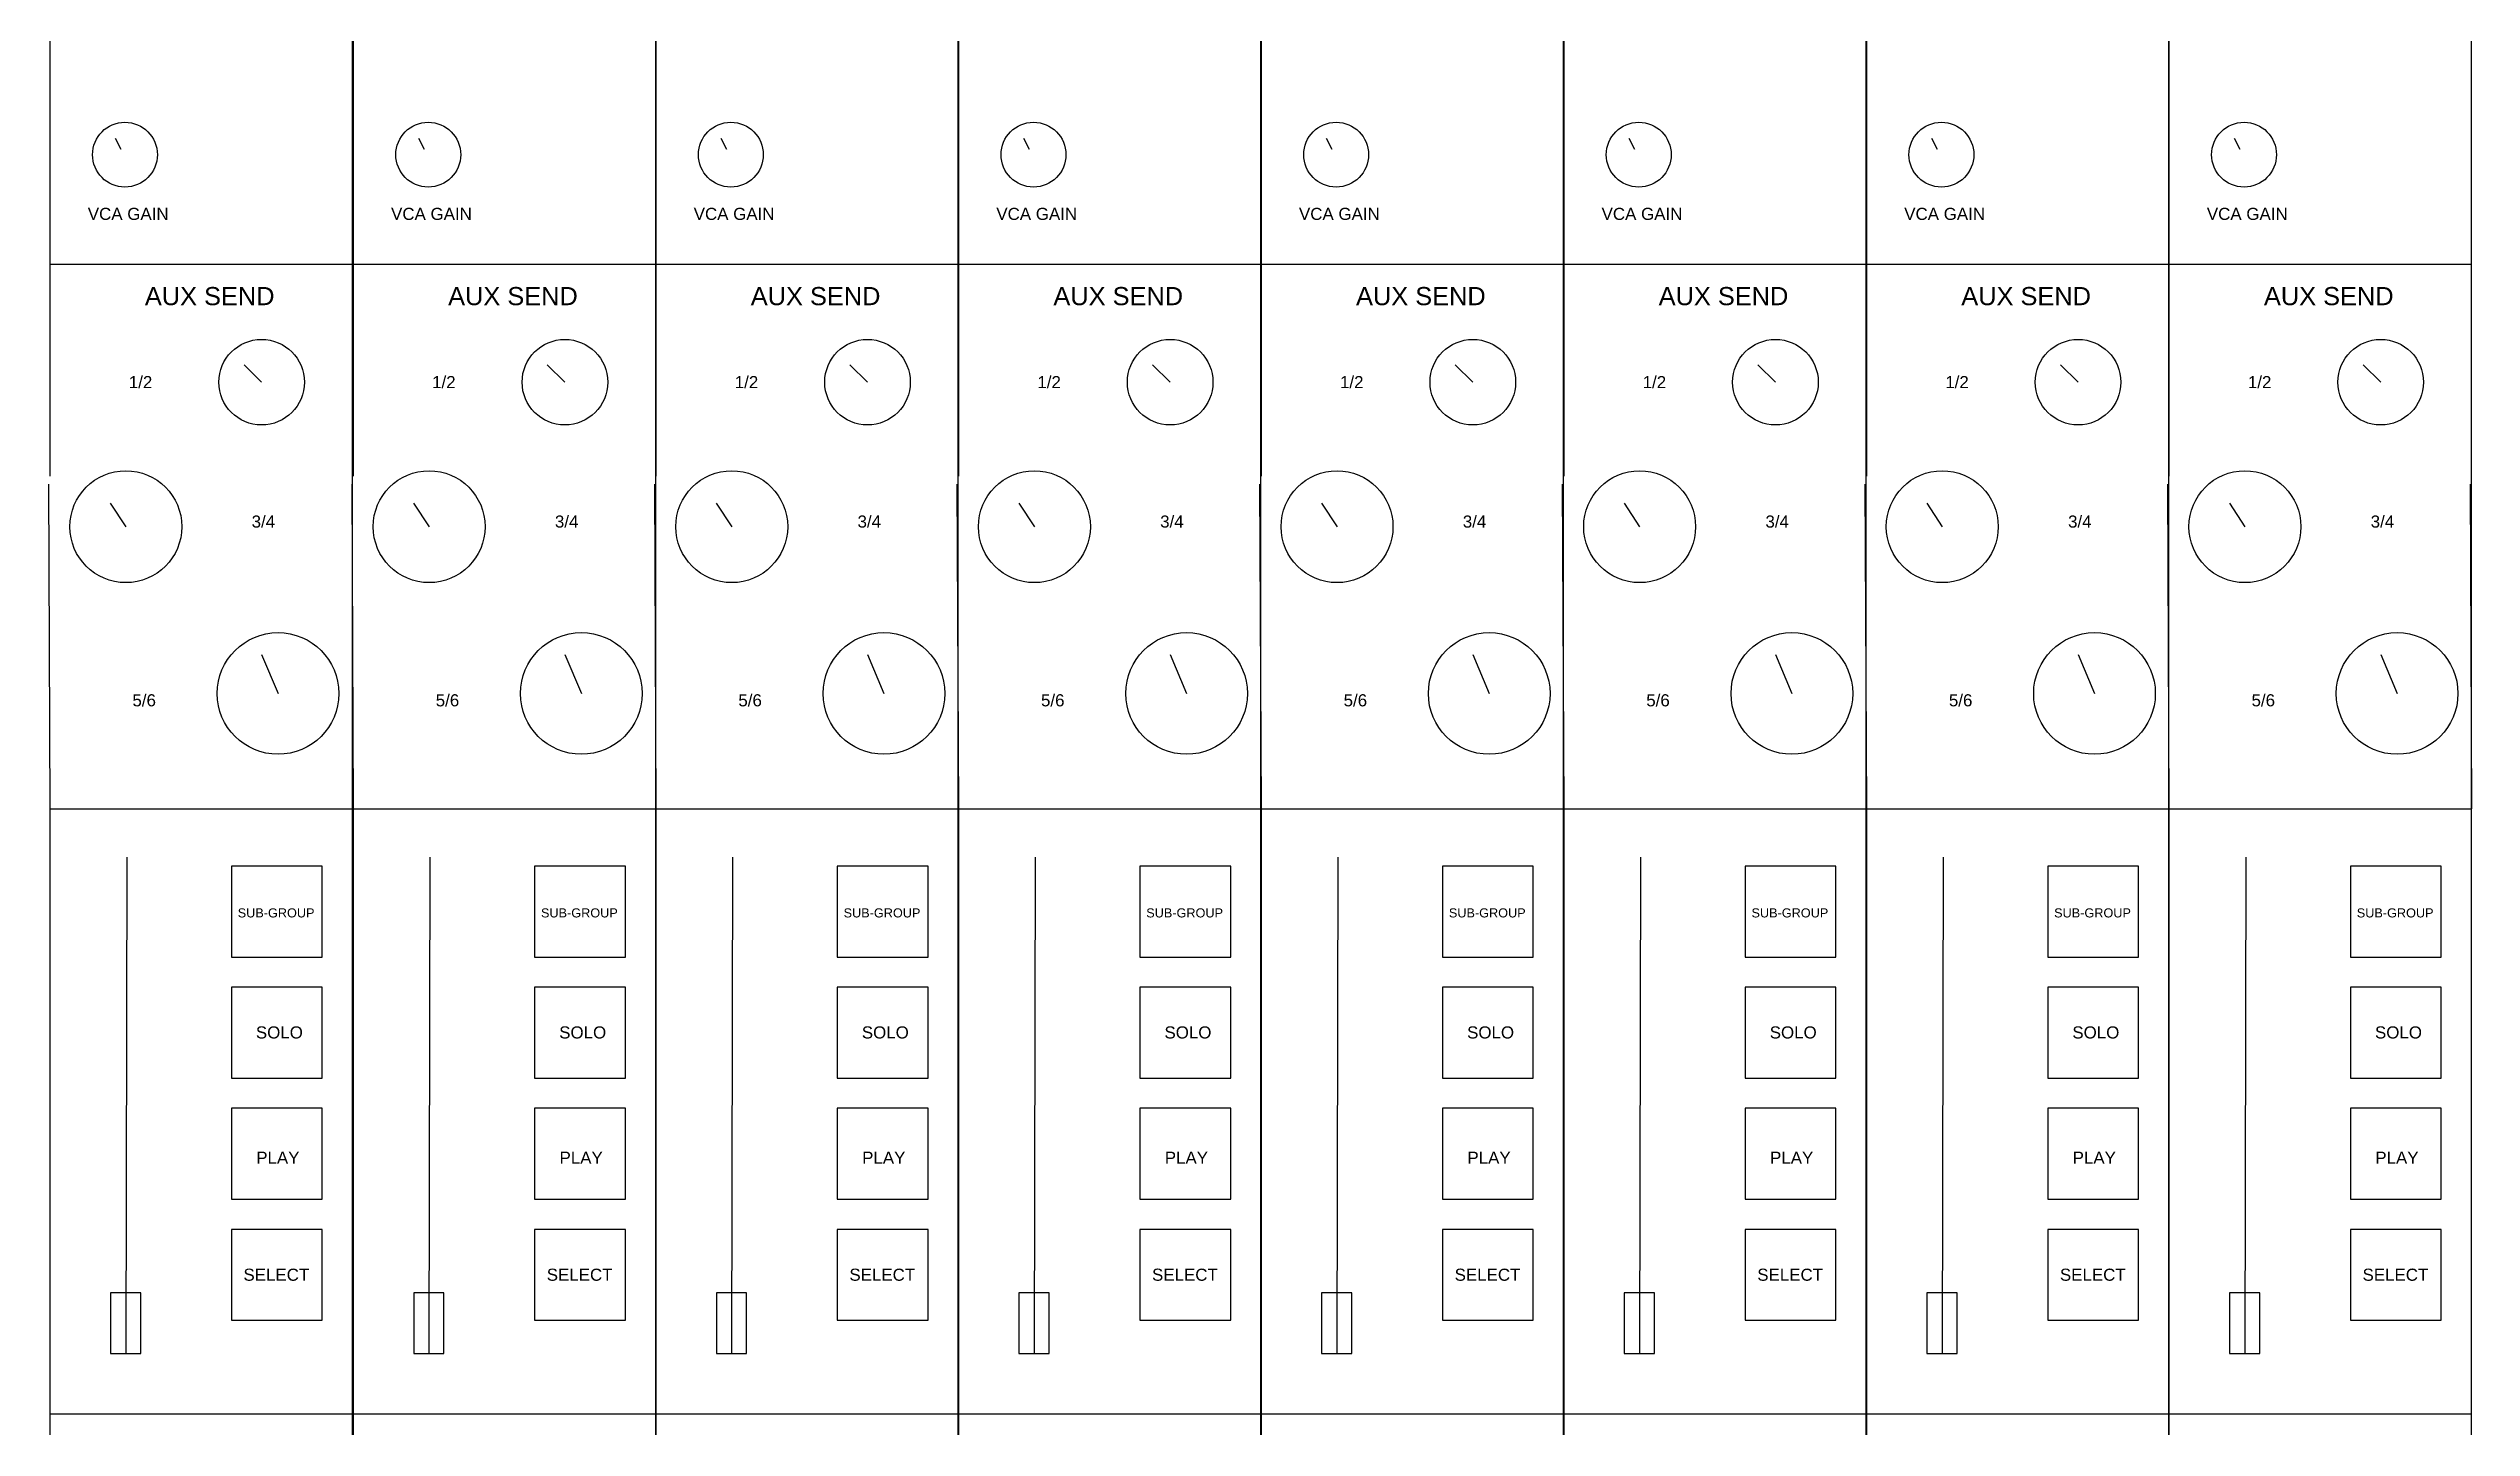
# Model space of a CAD drawing. Header units: inches. Extents: x -1200 to 6105, y -1104 to 2900.
# Drawn here: x -1200 to -400, y -646 to -190 of the extents above; entities that cross this region are included whole.
import ezdxf

# ---------------------------------------------------------------- set-up
doc = ezdxf.new("R2010")
doc.units = ezdxf.units.IN
doc.header["$MEASUREMENT"] = 0
doc.layers.get('0').update_dxf_attribs({"lineweight": 25, "true_color": 0xffffff})
doc.styles.add('textstyle220', font='')
doc.styles.add('textstyle221', font='')
doc.styles.add('textstyle222', font='')
doc.styles.add('textstyle223', font='')
doc.styles.add('textstyle224', font='')
doc.styles.add('textstyle225', font='')
doc.styles.add('textstyle226', font='')
doc.styles.add('textstyle227', font='')
doc.styles.add('textstyle236', font='')
doc.styles.add('textstyle237', font='')
doc.styles.add('textstyle238', font='')
doc.styles.add('textstyle239', font='')
doc.styles.add('textstyle240', font='')
doc.styles.add('textstyle241', font='')
doc.styles.add('textstyle242', font='')
doc.styles.add('textstyle243', font='')
doc.styles.add('textstyle252', font='')
doc.styles.add('textstyle253', font='')
doc.styles.add('textstyle254', font='')
doc.styles.add('textstyle255', font='')
doc.styles.add('textstyle256', font='')
doc.styles.add('textstyle257', font='')
doc.styles.add('textstyle258', font='')
doc.styles.add('textstyle259', font='')
doc.styles.add('textstyle395', font='')
doc.styles.add('textstyle396', font='')
doc.styles.add('textstyle397', font='')
doc.styles.add('textstyle398', font='')
doc.styles.add('textstyle399', font='')
doc.styles.add('textstyle400', font='')
doc.styles.add('textstyle401', font='')
doc.styles.add('textstyle402', font='')
doc.styles.add('textstyle411', font='')
doc.styles.add('textstyle412', font='')
doc.styles.add('textstyle413', font='')
doc.styles.add('textstyle414', font='')
doc.styles.add('textstyle415', font='')
doc.styles.add('textstyle416', font='')
doc.styles.add('textstyle417', font='')
doc.styles.add('textstyle418', font='')
doc.styles.add('textstyle427', font='')
doc.styles.add('textstyle428', font='')
doc.styles.add('textstyle429', font='')
doc.styles.add('textstyle430', font='')
doc.styles.add('textstyle431', font='')
doc.styles.add('textstyle432', font='')
doc.styles.add('textstyle433', font='')
doc.styles.add('textstyle434', font='')
doc.styles.add('textstyle443', font='')
doc.styles.add('textstyle444', font='')
doc.styles.add('textstyle445', font='')
doc.styles.add('textstyle446', font='')
doc.styles.add('textstyle447', font='')
doc.styles.add('textstyle448', font='')
doc.styles.add('textstyle449', font='')
doc.styles.add('textstyle450', font='')
doc.styles.add('textstyle507', font='')
doc.styles.add('textstyle508', font='')
doc.styles.add('textstyle509', font='')
doc.styles.add('textstyle510', font='')
doc.styles.add('textstyle511', font='')
doc.styles.add('textstyle512', font='')
doc.styles.add('textstyle513', font='')
doc.styles.add('textstyle514', font='')
doc.styles.add('textstyle575', font='')
doc.styles.add('textstyle576', font='')
doc.styles.add('textstyle577', font='')
doc.styles.add('textstyle578', font='')
doc.styles.add('textstyle579', font='')
doc.styles.add('textstyle580', font='')
doc.styles.add('textstyle581', font='')
doc.styles.add('textstyle582', font='')
doc.styles.get('textstyle220').set_extended_font_data('Liberation Sans')
doc.styles.get('textstyle221').set_extended_font_data('Liberation Sans')
doc.styles.get('textstyle222').set_extended_font_data('Liberation Sans')
doc.styles.get('textstyle223').set_extended_font_data('Liberation Sans')
doc.styles.get('textstyle224').set_extended_font_data('Liberation Sans')
doc.styles.get('textstyle225').set_extended_font_data('Liberation Sans')
doc.styles.get('textstyle226').set_extended_font_data('Liberation Sans')
doc.styles.get('textstyle227').set_extended_font_data('Liberation Sans')
doc.styles.get('textstyle236').set_extended_font_data('Liberation Sans')
doc.styles.get('textstyle237').set_extended_font_data('Liberation Sans')
doc.styles.get('textstyle238').set_extended_font_data('Liberation Sans')
doc.styles.get('textstyle239').set_extended_font_data('Liberation Sans')
doc.styles.get('textstyle240').set_extended_font_data('Liberation Sans')
doc.styles.get('textstyle241').set_extended_font_data('Liberation Sans')
doc.styles.get('textstyle242').set_extended_font_data('Liberation Sans')
doc.styles.get('textstyle243').set_extended_font_data('Liberation Sans')
doc.styles.get('textstyle252').set_extended_font_data('Liberation Sans')
doc.styles.get('textstyle253').set_extended_font_data('Liberation Sans')
doc.styles.get('textstyle254').set_extended_font_data('Liberation Sans')
doc.styles.get('textstyle255').set_extended_font_data('Liberation Sans')
doc.styles.get('textstyle256').set_extended_font_data('Liberation Sans')
doc.styles.get('textstyle257').set_extended_font_data('Liberation Sans')
doc.styles.get('textstyle258').set_extended_font_data('Liberation Sans')
doc.styles.get('textstyle259').set_extended_font_data('Liberation Sans')
doc.styles.get('textstyle395').set_extended_font_data('Liberation Sans')
doc.styles.get('textstyle396').set_extended_font_data('Liberation Sans')
doc.styles.get('textstyle397').set_extended_font_data('Liberation Sans')
doc.styles.get('textstyle398').set_extended_font_data('Liberation Sans')
doc.styles.get('textstyle399').set_extended_font_data('Liberation Sans')
doc.styles.get('textstyle400').set_extended_font_data('Liberation Sans')
doc.styles.get('textstyle401').set_extended_font_data('Liberation Sans')
doc.styles.get('textstyle402').set_extended_font_data('Liberation Sans')
doc.styles.get('textstyle411').set_extended_font_data('Liberation Sans')
doc.styles.get('textstyle412').set_extended_font_data('Liberation Sans')
doc.styles.get('textstyle413').set_extended_font_data('Liberation Sans')
doc.styles.get('textstyle414').set_extended_font_data('Liberation Sans')
doc.styles.get('textstyle415').set_extended_font_data('Liberation Sans')
doc.styles.get('textstyle416').set_extended_font_data('Liberation Sans')
doc.styles.get('textstyle417').set_extended_font_data('Liberation Sans')
doc.styles.get('textstyle418').set_extended_font_data('Liberation Sans')
doc.styles.get('textstyle427').set_extended_font_data('Liberation Sans')
doc.styles.get('textstyle428').set_extended_font_data('Liberation Sans')
doc.styles.get('textstyle429').set_extended_font_data('Liberation Sans')
doc.styles.get('textstyle430').set_extended_font_data('Liberation Sans')
doc.styles.get('textstyle431').set_extended_font_data('Liberation Sans')
doc.styles.get('textstyle432').set_extended_font_data('Liberation Sans')
doc.styles.get('textstyle433').set_extended_font_data('Liberation Sans')
doc.styles.get('textstyle434').set_extended_font_data('Liberation Sans')
doc.styles.get('textstyle443').set_extended_font_data('Liberation Sans')
doc.styles.get('textstyle444').set_extended_font_data('Liberation Sans')
doc.styles.get('textstyle445').set_extended_font_data('Liberation Sans')
doc.styles.get('textstyle446').set_extended_font_data('Liberation Sans')
doc.styles.get('textstyle447').set_extended_font_data('Liberation Sans')
doc.styles.get('textstyle448').set_extended_font_data('Liberation Sans')
doc.styles.get('textstyle449').set_extended_font_data('Liberation Sans')
doc.styles.get('textstyle450').set_extended_font_data('Liberation Sans')
doc.styles.get('textstyle507').set_extended_font_data('Liberation Sans')
doc.styles.get('textstyle508').set_extended_font_data('Liberation Sans')
doc.styles.get('textstyle509').set_extended_font_data('Liberation Sans')
doc.styles.get('textstyle510').set_extended_font_data('Liberation Sans')
doc.styles.get('textstyle511').set_extended_font_data('Liberation Sans')
doc.styles.get('textstyle512').set_extended_font_data('Liberation Sans')
doc.styles.get('textstyle513').set_extended_font_data('Liberation Sans')
doc.styles.get('textstyle514').set_extended_font_data('Liberation Sans')
doc.styles.get('textstyle575').set_extended_font_data('Liberation Sans')
doc.styles.get('textstyle576').set_extended_font_data('Liberation Sans')
doc.styles.get('textstyle577').set_extended_font_data('Liberation Sans')
doc.styles.get('textstyle578').set_extended_font_data('Liberation Sans')
doc.styles.get('textstyle579').set_extended_font_data('Liberation Sans')
doc.styles.get('textstyle580').set_extended_font_data('Liberation Sans')
doc.styles.get('textstyle581').set_extended_font_data('Liberation Sans')
doc.styles.get('textstyle582').set_extended_font_data('Liberation Sans')

# ---------------------------------------------------------------- blocks, each defined once
blk = doc.blocks.new('Channelstripmodel')
for p, q in [((100, -1400), (100, 1200)), ((200.22, -1400), (200.22, 1200)), ((300.22, -1400), (300.22, 1200)), ((400.22, -1400), (400.22, 1200)), ((500.22, -1400), (500.22, 1200)), ((600.22, -1400), (600.22, 1200)), ((700.22, -1400), (700.22, 1200)), ((800.22, -1400), (800.22, 1200)), ((0.04, -451.03), (0.04, -561.03)), ((100.26, -451.03), (100.26, -561.03)), ((200.26, -451.03), (200.26, -561.03)), ((300.26, -451.03), (300.26, -561.03)), ((400.26, -451.03), (400.26, -561.03)), ((500.26, -451.03), (500.26, -561.03)), ((600.26, -451.03), (600.26, -561.03)), ((700.26, -451.03), (700.26, -561.03)), ((21.57, -519.34), (23.44, -522.95)), ((121.79, -519.34), (123.66, -522.95)), ((221.79, -519.34), (223.66, -522.95)), ((321.79, -519.34), (323.66, -522.95)), ((421.79, -519.34), (423.66, -522.95)), ((521.79, -519.34), (523.66, -522.95)), ((621.79, -519.34), (623.66, -522.95)), ((721.79, -519.34), (723.66, -522.95)), ((0.04, -561.03), (50.04, -561.03)), ((0.04, -561.03), (0.04, -631.03)), ((50.04, -561.03), (100, -561.03)), ((100.26, -561.03), (150.26, -561.03)), ((100.26, -561.03), (100.26, -631.03)), ((150.26, -561.03), (200.22, -561.03)), ((200.26, -561.03), (250.26, -561.03)), ((200.26, -561.03), (200.26, -631.03)), ((250.26, -561.03), (300.22, -561.03)), ((300.26, -561.03), (350.26, -561.03)), ((300.26, -561.03), (300.26, -631.03)), ((350.26, -561.03), (400.22, -561.03)), ((400.26, -561.03), (450.26, -561.03)), ((400.26, -561.03), (400.26, -631.03)), ((450.26, -561.03), (500.22, -561.03)), ((500.26, -561.03), (550.26, -561.03)), ((500.26, -561.03), (500.26, -631.03)), ((550.26, -561.03), (600.22, -561.03)), ((600.26, -561.03), (650.26, -561.03)), ((600.26, -561.03), (600.26, -631.03)), ((650.26, -561.03), (700.22, -561.03)), ((700.26, -561.03), (750.26, -561.03)), ((700.26, -561.03), (700.26, -631.03)), ((750.26, -561.03), (800.22, -561.03)), ((64.2, -594.26), (70, -600)), ((164.41, -594.26), (170.22, -600)), ((264.41, -594.26), (270.22, -600)), ((364.41, -594.26), (370.22, -600)), ((464.41, -594.26), (470.22, -600)), ((564.41, -594.26), (570.22, -600)), ((664.41, -594.26), (670.22, -600)), ((764.41, -594.26), (770.22, -600)), ((-0.43, -633.67), (0.04, -741.03)), ((20, -640), (25.14, -647.76)), ((99.78, -633.67), (100.26, -741.03)), ((120.22, -640), (125.35, -647.76)), ((199.78, -633.67), (200.26, -741.03)), ((220.22, -640), (225.35, -647.76)), ((299.78, -633.67), (300.26, -741.03)), ((320.22, -640), (325.35, -647.76)), ((399.78, -633.67), (400.26, -741.03)), ((420.22, -640), (425.35, -647.76)), ((499.78, -633.67), (500.26, -741.03)), ((520.22, -640), (525.35, -647.76)), ((599.78, -633.67), (600.26, -741.03)), ((620.22, -640), (625.35, -647.76)), ((699.78, -633.67), (700.26, -741.03)), ((720.22, -640), (725.35, -647.76)), ((799.78, -633.67), (800.26, -741.03)), ((70, -690), (75.43, -702.88)), ((170.22, -690), (175.65, -702.88)), ((270.22, -690), (275.65, -702.88)), ((370.22, -690), (375.65, -702.88)), ((470.22, -690), (475.65, -702.88)), ((570.22, -690), (575.65, -702.88)), ((670.22, -690), (675.65, -702.88)), ((770.22, -690), (775.65, -702.88)), ((0.04, -741.03), (50.04, -741.03)), ((0.04, -741.03), (0.04, -941.03)), ((50.04, -741.03), (100, -741.03)), ((100.26, -741.03), (150.26, -741.03)), ((100.26, -741.03), (100.26, -941.03)), ((150.26, -741.03), (200.22, -741.03)), ((200.26, -741.03), (250.26, -741.03)), ((200.26, -741.03), (200.26, -941.03)), ((250.26, -741.03), (300.22, -741.03)), ((300.26, -741.03), (350.26, -741.03)), ((300.26, -741.03), (300.26, -941.03)), ((350.26, -741.03), (400.22, -741.03)), ((400.26, -741.03), (450.26, -741.03)), ((400.26, -741.03), (400.26, -941.03)), ((450.26, -741.03), (500.22, -741.03)), ((500.26, -741.03), (550.26, -741.03)), ((500.26, -741.03), (500.26, -941.03)), ((550.26, -741.03), (600.22, -741.03)), ((600.26, -741.03), (650.26, -741.03)), ((600.26, -741.03), (600.26, -941.03)), ((650.26, -741.03), (700.22, -741.03)), ((700.26, -741.03), (750.26, -741.03)), ((700.26, -741.03), (700.26, -941.03)), ((750.26, -741.03), (800.22, -741.03)), ((25.41, -757.03), (25.08, -921.09)), ((90, -760), (60, -760)), ((60, -760), (60, -790)), ((90, -790), (90, -760)), ((125.62, -757.03), (125.29, -921.09)), ((190.22, -760), (160.22, -760)), ((160.22, -760), (160.22, -790)), ((190.22, -790), (190.22, -760)), ((225.62, -757.03), (225.29, -921.09)), ((290.22, -760), (260.22, -760)), ((260.22, -760), (260.22, -790)), ((290.22, -790), (290.22, -760)), ((325.62, -757.03), (325.29, -921.09)), ((390.22, -760), (360.22, -760)), ((360.22, -760), (360.22, -790)), ((390.22, -790), (390.22, -760)), ((425.62, -757.03), (425.29, -921.09)), ((490.22, -760), (460.22, -760)), ((460.22, -760), (460.22, -790)), ((490.22, -790), (490.22, -760)), ((525.62, -757.03), (525.29, -921.09)), ((590.22, -760), (560.22, -760)), ((560.22, -760), (560.22, -790)), ((590.22, -790), (590.22, -760)), ((625.62, -757.03), (625.29, -921.09)), ((690.22, -760), (660.22, -760)), ((660.22, -760), (660.22, -790)), ((690.22, -790), (690.22, -760)), ((725.62, -757.03), (725.29, -921.09)), ((790.22, -760), (760.22, -760)), ((760.22, -760), (760.22, -790)), ((790.22, -790), (790.22, -760)), ((60, -790), (90, -790)), ((160.22, -790), (190.22, -790)), ((260.22, -790), (290.22, -790)), ((360.22, -790), (390.22, -790)), ((460.22, -790), (490.22, -790)), ((560.22, -790), (590.22, -790)), ((660.22, -790), (690.22, -790)), ((760.22, -790), (790.22, -790)), ((90, -800), (60, -800)), ((60, -800), (60, -830)), ((90, -830), (90, -800)), ((190.22, -800), (160.22, -800)), ((160.22, -800), (160.22, -830)), ((190.22, -830), (190.22, -800)), ((290.22, -800), (260.22, -800)), ((260.22, -800), (260.22, -830)), ((290.22, -830), (290.22, -800)), ((390.22, -800), (360.22, -800)), ((360.22, -800), (360.22, -830)), ((390.22, -830), (390.22, -800)), ((490.22, -800), (460.22, -800)), ((460.22, -800), (460.22, -830)), ((490.22, -830), (490.22, -800)), ((590.22, -800), (560.22, -800)), ((560.22, -800), (560.22, -830)), ((590.22, -830), (590.22, -800)), ((690.22, -800), (660.22, -800)), ((660.22, -800), (660.22, -830)), ((690.22, -830), (690.22, -800)), ((790.22, -800), (760.22, -800)), ((760.22, -800), (760.22, -830)), ((790.22, -830), (790.22, -800)), ((60, -830), (90, -830)), ((160.22, -830), (190.22, -830)), ((260.22, -830), (290.22, -830)), ((360.22, -830), (390.22, -830)), ((460.22, -830), (490.22, -830)), ((560.22, -830), (590.22, -830)), ((660.22, -830), (690.22, -830)), ((760.22, -830), (790.22, -830)), ((90, -840), (60, -840)), ((60, -840), (60, -870)), ((90, -870), (90, -840)), ((190.22, -840), (160.22, -840)), ((160.22, -840), (160.22, -870)), ((190.22, -870), (190.22, -840)), ((290.22, -840), (260.22, -840)), ((260.22, -840), (260.22, -870)), ((290.22, -870), (290.22, -840)), ((390.22, -840), (360.22, -840)), ((360.22, -840), (360.22, -870)), ((390.22, -870), (390.22, -840)), ((490.22, -840), (460.22, -840)), ((460.22, -840), (460.22, -870)), ((490.22, -870), (490.22, -840)), ((590.22, -840), (560.22, -840)), ((560.22, -840), (560.22, -870)), ((590.22, -870), (590.22, -840)), ((690.22, -840), (660.22, -840)), ((660.22, -840), (660.22, -870)), ((690.22, -870), (690.22, -840)), ((790.22, -840), (760.22, -840)), ((760.22, -840), (760.22, -870)), ((790.22, -870), (790.22, -840)), ((60, -870), (90, -870)), ((160.22, -870), (190.22, -870)), ((260.22, -870), (290.22, -870)), ((360.22, -870), (390.22, -870)), ((460.22, -870), (490.22, -870)), ((560.22, -870), (590.22, -870)), ((660.22, -870), (690.22, -870)), ((760.22, -870), (790.22, -870)), ((60, -880), (60, -910)), ((90, -880), (60, -880)), ((90, -910), (90, -880)), ((160.22, -880), (160.22, -910)), ((190.22, -880), (160.22, -880)), ((190.22, -910), (190.22, -880)), ((260.22, -880), (260.22, -910)), ((290.22, -880), (260.22, -880)), ((290.22, -910), (290.22, -880)), ((360.22, -880), (360.22, -910)), ((390.22, -880), (360.22, -880)), ((390.22, -910), (390.22, -880)), ((460.22, -880), (460.22, -910)), ((490.22, -880), (460.22, -880)), ((490.22, -910), (490.22, -880)), ((560.22, -880), (560.22, -910)), ((590.22, -880), (560.22, -880)), ((590.22, -910), (590.22, -880)), ((660.22, -880), (660.22, -910)), ((690.22, -880), (660.22, -880)), ((690.22, -910), (690.22, -880)), ((760.22, -880), (760.22, -910)), ((790.22, -880), (760.22, -880)), ((790.22, -910), (790.22, -880)), ((30.04, -901.03), (20.04, -901.03)), ((20.04, -901.03), (20.04, -911.03)), ((30.04, -921.03), (30.04, -901.03)), ((130.26, -901.03), (120.26, -901.03)), ((120.26, -901.03), (120.26, -911.03)), ((130.26, -921.03), (130.26, -901.03)), ((230.26, -901.03), (220.26, -901.03)), ((220.26, -901.03), (220.26, -911.03)), ((230.26, -921.03), (230.26, -901.03)), ((330.26, -901.03), (320.26, -901.03)), ((320.26, -901.03), (320.26, -911.03)), ((330.26, -921.03), (330.26, -901.03)), ((430.26, -901.03), (420.26, -901.03)), ((420.26, -901.03), (420.26, -911.03)), ((430.26, -921.03), (430.26, -901.03)), ((530.26, -901.03), (520.26, -901.03)), ((520.26, -901.03), (520.26, -911.03)), ((530.26, -921.03), (530.26, -901.03)), ((630.26, -901.03), (620.26, -901.03)), ((620.26, -901.03), (620.26, -911.03)), ((630.26, -921.03), (630.26, -901.03)), ((730.26, -901.03), (720.26, -901.03)), ((720.26, -901.03), (720.26, -911.03)), ((730.26, -921.03), (730.26, -901.03)), ((20.04, -911.03), (20.04, -921.03)), ((60, -910), (90, -910)), ((120.26, -911.03), (120.26, -921.03)), ((160.22, -910), (190.22, -910)), ((220.26, -911.03), (220.26, -921.03)), ((260.22, -910), (290.22, -910)), ((320.26, -911.03), (320.26, -921.03)), ((360.22, -910), (390.22, -910)), ((420.26, -911.03), (420.26, -921.03)), ((460.22, -910), (490.22, -910)), ((520.26, -911.03), (520.26, -921.03)), ((560.22, -910), (590.22, -910)), ((620.26, -911.03), (620.26, -921.03)), ((660.22, -910), (690.22, -910)), ((720.26, -911.03), (720.26, -921.03)), ((760.22, -910), (790.22, -910)), ((20.04, -921.03), (30.04, -921.03)), ((120.26, -921.03), (130.26, -921.03)), ((220.26, -921.03), (230.26, -921.03)), ((320.26, -921.03), (330.26, -921.03)), ((420.26, -921.03), (430.26, -921.03)), ((520.26, -921.03), (530.26, -921.03)), ((620.26, -921.03), (630.26, -921.03)), ((720.26, -921.03), (730.26, -921.03)), ((0.04, -941.03), (50.04, -941.03)), ((0.04, -941.03), (0.04, -1221.03)), ((50.04, -941.03), (50.04, -941.03)), ((50.04, -941.03), (100, -941.03)), ((100.26, -941.03), (150.26, -941.03)), ((100.26, -941.03), (100.26, -1221.03)), ((150.26, -941.03), (150.26, -941.03)), ((150.26, -941.03), (200.22, -941.03)), ((200.26, -941.03), (250.26, -941.03)), ((200.26, -941.03), (200.26, -1221.03)), ((250.26, -941.03), (250.26, -941.03)), ((250.26, -941.03), (300.22, -941.03)), ((300.26, -941.03), (350.26, -941.03)), ((300.26, -941.03), (300.26, -1221.03)), ((350.26, -941.03), (350.26, -941.03)), ((350.26, -941.03), (400.22, -941.03)), ((400.26, -941.03), (450.26, -941.03)), ((400.26, -941.03), (400.26, -1221.03)), ((450.26, -941.03), (450.26, -941.03)), ((450.26, -941.03), (500.22, -941.03)), ((500.26, -941.03), (550.26, -941.03)), ((500.26, -941.03), (500.26, -1221.03)), ((550.26, -941.03), (550.26, -941.03)), ((550.26, -941.03), (600.22, -941.03)), ((600.26, -941.03), (650.26, -941.03)), ((600.26, -941.03), (600.26, -1221.03)), ((650.26, -941.03), (650.26, -941.03)), ((650.26, -941.03), (700.22, -941.03)), ((700.26, -941.03), (750.26, -941.03)), ((700.26, -941.03), (700.26, -1221.03)), ((750.26, -941.03), (750.26, -941.03)), ((750.26, -941.03), (800.22, -941.03))]:
    blk.add_line(p, q)
for centre, radius in [((24.84, -524.8), 10.72), ((125.06, -524.8), 10.72), ((225.06, -524.8), 10.72), ((325.06, -524.8), 10.72), ((425.06, -524.8), 10.72), ((525.06, -524.8), 10.72), ((625.06, -524.8), 10.72), ((725.06, -524.8), 10.72), ((70, -600), 14.14), ((170.22, -600), 14.14), ((270.22, -600), 14.14), ((370.22, -600), 14.14), ((470.22, -600), 14.14), ((570.22, -600), 14.14), ((670.22, -600), 14.14), ((770.22, -600), 14.14), ((25.14, -647.76), 18.49), ((125.35, -647.76), 18.49), ((225.35, -647.76), 18.49), ((325.35, -647.76), 18.49), ((425.35, -647.76), 18.49), ((525.35, -647.76), 18.49), ((625.35, -647.76), 18.49), ((725.35, -647.76), 18.49), ((75.43, -702.88), 20.1), ((175.65, -702.88), 20.1), ((275.65, -702.88), 20.1), ((375.65, -702.88), 20.1), ((475.65, -702.88), 20.1), ((575.65, -702.88), 20.1), ((675.65, -702.88), 20.1), ((775.65, -702.88), 20.1)]:
    blk.add_circle(centre, radius)
at = {"char_height": 1}
for s, insert, attachment_point, style in [('\\C7;\\H4;VCA GAIN', (12.57, -542.37), 1, 'textstyle443'), ('\\C7;\\H4;VCA GAIN', (112.78, -542.37), 1, 'textstyle444'), ('\\C7;\\H4;VCA GAIN', (212.78, -542.37), 1, 'textstyle445'), ('\\C7;\\H4;VCA GAIN', (312.78, -542.37), 1, 'textstyle446'), ('\\C7;\\H4;VCA GAIN', (412.78, -542.37), 1, 'textstyle447'), ('\\C7;\\H4;VCA GAIN', (512.78, -542.37), 1, 'textstyle448'), ('\\C7;\\H4;VCA GAIN', (612.78, -542.37), 1, 'textstyle449'), ('\\C7;\\H4;VCA GAIN', (712.78, -542.37), 1, 'textstyle450'), ('\\C7;\\H6;AUX SEND', (52.85, -571.59), 5, 'textstyle507'), ('\\C7;\\H6;AUX SEND', (153.06, -571.59), 5, 'textstyle508'), ('\\C7;\\H6;AUX SEND', (253.06, -571.59), 5, 'textstyle509'), ('\\C7;\\H6;AUX SEND', (353.06, -571.59), 5, 'textstyle510'), ('\\C7;\\H6;AUX SEND', (453.06, -571.59), 5, 'textstyle511'), ('\\C7;\\H6;AUX SEND', (553.06, -571.59), 5, 'textstyle512'), ('\\C7;\\H6;AUX SEND', (653.06, -571.59), 5, 'textstyle513'), ('\\C7;\\H6;AUX SEND', (753.06, -571.59), 5, 'textstyle514'), ('\\C7;\\H4;1/2', (30, -600), 5, 'textstyle395'), ('\\C7;\\H4;1/2', (130.22, -600), 5, 'textstyle396'), ('\\C7;\\H4;1/2', (230.22, -600), 5, 'textstyle397'), ('\\C7;\\H4;1/2', (330.22, -600), 5, 'textstyle398'), ('\\C7;\\H4;1/2', (430.22, -600), 5, 'textstyle399'), ('\\C7;\\H4;1/2', (530.22, -600), 5, 'textstyle400'), ('\\C7;\\H4;1/2', (630.22, -600), 5, 'textstyle401'), ('\\C7;\\H4;1/2', (730.22, -600), 5, 'textstyle402'), ('\\C7;\\H4;3/4', (70.59, -646.09), 5, 'textstyle411'), ('\\C7;\\H4;3/4', (170.8, -646.09), 5, 'textstyle412'), ('\\C7;\\H4;3/4', (270.8, -646.09), 5, 'textstyle413'), ('\\C7;\\H4;3/4', (370.8, -646.09), 5, 'textstyle414'), ('\\C7;\\H4;3/4', (470.8, -646.09), 5, 'textstyle415'), ('\\C7;\\H4;3/4', (570.8, -646.09), 5, 'textstyle416'), ('\\C7;\\H4;3/4', (670.8, -646.09), 5, 'textstyle417'), ('\\C7;\\H4;3/4', (770.8, -646.09), 5, 'textstyle418'), ('\\C7;\\H4;5/6', (31.2, -705.17), 5, 'textstyle427'), ('\\C7;\\H4;5/6', (131.42, -705.17), 5, 'textstyle428'), ('\\C7;\\H4;5/6', (231.42, -705.17), 5, 'textstyle429'), ('\\C7;\\H4;5/6', (331.42, -705.17), 5, 'textstyle430'), ('\\C7;\\H4;5/6', (431.42, -705.17), 5, 'textstyle431'), ('\\C7;\\H4;5/6', (531.42, -705.17), 5, 'textstyle432'), ('\\C7;\\H4;5/6', (631.42, -705.17), 5, 'textstyle433'), ('\\C7;\\H4;5/6', (731.42, -705.17), 5, 'textstyle434'), ('\\C2;\\H3;SUB-GROUP', (62.1, -773.91), 1, 'textstyle236'), ('\\C2;\\H3;SUB-GROUP', (162.31, -773.91), 1, 'textstyle237'), ('\\C2;\\H3;SUB-GROUP', (262.31, -773.91), 1, 'textstyle238'), ('\\C2;\\H3;SUB-GROUP', (362.31, -773.91), 1, 'textstyle239'), ('\\C2;\\H3;SUB-GROUP', (462.31, -773.91), 1, 'textstyle240'), ('\\C2;\\H3;SUB-GROUP', (562.31, -773.91), 1, 'textstyle241'), ('\\C2;\\H3;SUB-GROUP', (662.31, -773.91), 1, 'textstyle242'), ('\\C2;\\H3;SUB-GROUP', (762.31, -773.91), 1, 'textstyle243'), ('\\C6;\\H4;SOLO', (68.11, -812.92), 1, 'textstyle220'), ('\\C6;\\H4;SOLO', (168.33, -812.92), 1, 'textstyle221'), ('\\C6;\\H4;SOLO', (268.33, -812.92), 1, 'textstyle222'), ('\\C6;\\H4;SOLO', (368.33, -812.92), 1, 'textstyle223'), ('\\C6;\\H4;SOLO', (468.33, -812.92), 1, 'textstyle224'), ('\\C6;\\H4;SOLO', (568.33, -812.92), 1, 'textstyle225'), ('\\C6;\\H4;SOLO', (668.33, -812.92), 1, 'textstyle226'), ('\\C6;\\H4;SOLO', (768.33, -812.92), 1, 'textstyle227'), ('\\C7;\\H4;PLAY', (68.22, -854.33), 1, 'textstyle575'), ('\\C7;\\H4;PLAY', (168.44, -854.33), 1, 'textstyle576'), ('\\C7;\\H4;PLAY', (268.44, -854.33), 1, 'textstyle577'), ('\\C7;\\H4;PLAY', (368.44, -854.33), 1, 'textstyle578'), ('\\C7;\\H4;PLAY', (468.44, -854.33), 1, 'textstyle579'), ('\\C7;\\H4;PLAY', (568.44, -854.33), 1, 'textstyle580'), ('\\C7;\\H4;PLAY', (668.44, -854.33), 1, 'textstyle581'), ('\\C7;\\H4;PLAY', (768.44, -854.33), 1, 'textstyle582'), ('\\C4;\\H4;SELECT', (64, -893), 1, 'textstyle252'), ('\\C4;\\H4;SELECT', (164.22, -893), 1, 'textstyle253'), ('\\C4;\\H4;SELECT', (264.22, -893), 1, 'textstyle254'), ('\\C4;\\H4;SELECT', (364.22, -893), 1, 'textstyle255'), ('\\C4;\\H4;SELECT', (464.22, -893), 1, 'textstyle256'), ('\\C4;\\H4;SELECT', (564.22, -893), 1, 'textstyle257'), ('\\C4;\\H4;SELECT', (664.22, -893), 1, 'textstyle258'), ('\\C4;\\H4;SELECT', (764.22, -893), 1, 'textstyle259')]:
    blk.add_mtext(s, dxfattribs=dict(at, insert=insert, attachment_point=attachment_point, style=style))

msp = doc.modelspace()

# ---------------------------------------------------------------- block references
msp.add_blockref('Channelstripmodel', (-1200, 300))

doc.saveas('drawing.dxf')
